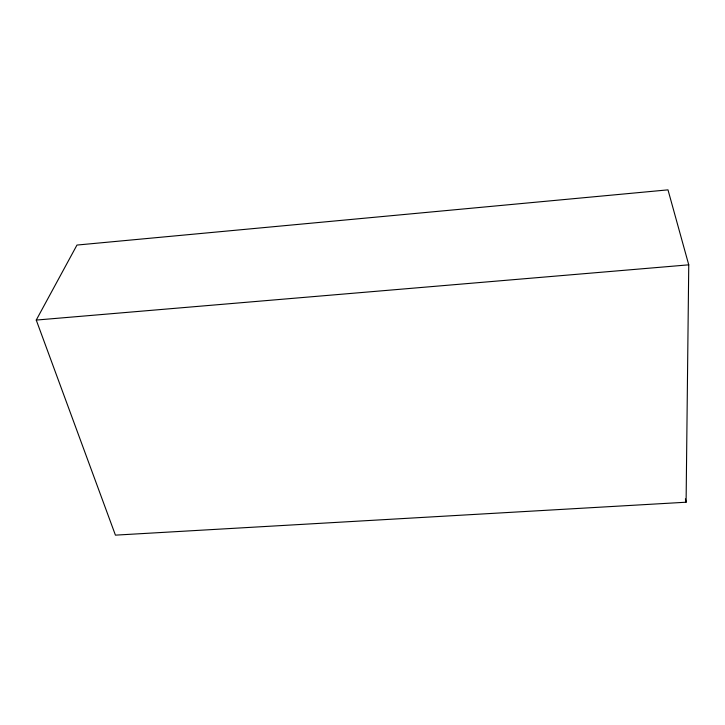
<?xml version="1.0" encoding="UTF-8"?>
<svg xmlns="http://www.w3.org/2000/svg" width="725" height="725" viewBox="0 0 725 725"><rect width="100%" height="100%" fill="white"/><g stroke="black" fill="none" stroke-linecap="round" stroke-linejoin="round"><path stroke-width="1.09" d="M686.095 502.217L688.75 264.833L667.988 189.859L76.968 245.059L36.25 320.069L115.429 535.141L686.095 502.217L685.397 498.891M36.25 320.069L688.75 264.833"/></g></svg>
